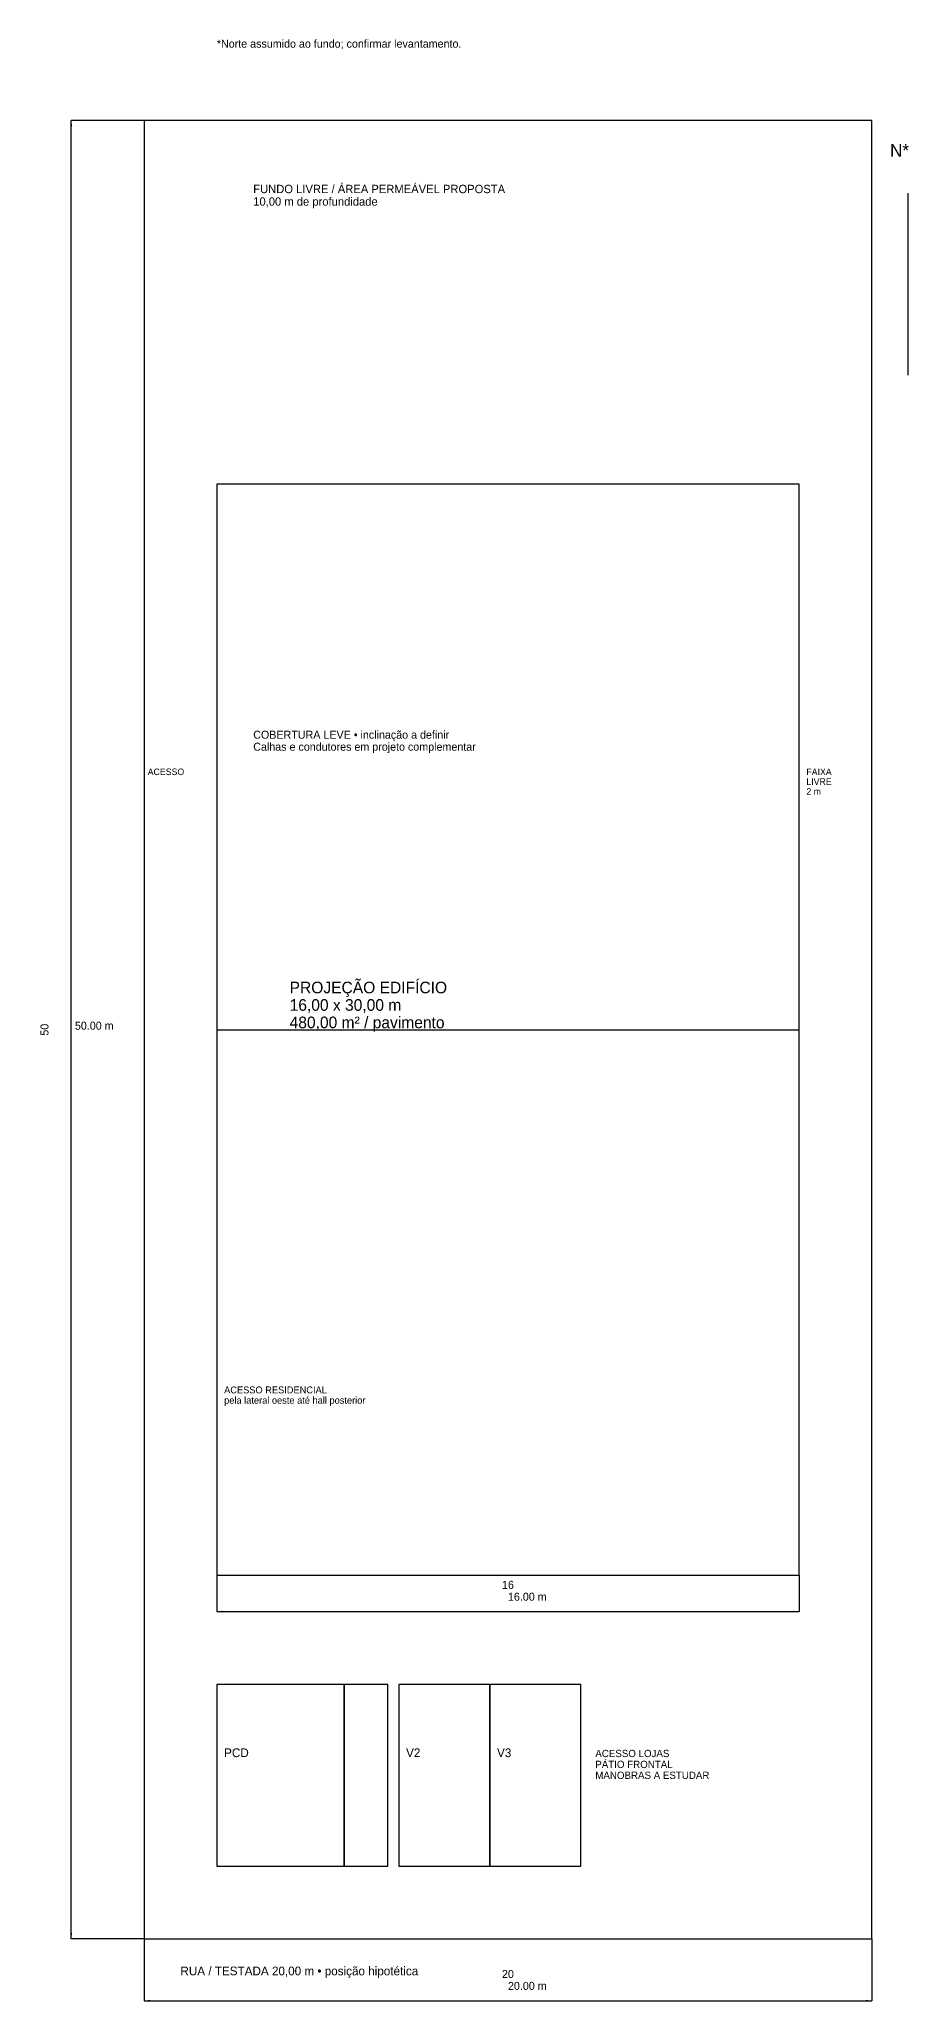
# Model space of a CAD drawing. Header units: metres. Extents: x -3 to 341, y -5 to 52.
# Drawn here: x -2.9 to 21, y -1.7 to 52.2 of the extents above; entities that cross this region are included whole.
import ezdxf

# ---------------------------------------------------------------- set-up
doc = ezdxf.new("R2010")
doc.units = ezdxf.units.M
for name, color, linetype in [('COTAS', 2, 'Continuous'), ('ESQUADRIAS', 4, 'Continuous'), ('MOBILIARIO', 8, 'Continuous'), ('PAREDES', 7, 'Continuous'), ('TERRENO', 5, 'Continuous'), ('TEXTOS', 3, 'Continuous')]:
    doc.layers.add(name, color=color, linetype=linetype)
doc.dimstyles.get("Standard").update_dxf_attribs({"dimtxt": 2.5, "dimasz": 2.5, "dimexe": 1.25, "dimexo": 0.625, "dimtad": 1, "dimcen": 2.5, "dimazin": 3, "dimtfac": 1, "dimtmove": 0, "dimatfit": 3})

# ---------------------------------------------------------------- blocks, each defined once
blk = doc.blocks.new('_CLOSEDFILLED')
at = {"color": 0, "linetype": 'BYBLOCK'}
blk.add_solid([(-1, 0.16), (0, 0), (-1, -0.16)], dxfattribs=at)
blk = doc.blocks.new('*D1')
at = {"color": 2}
for p, q in [((0, 0), (0, -1.7)), ((20, 0), (20, -1.7)), ((0.16, -1.7), (19.84, -1.7))]:
    blk.add_line(p, q, dxfattribs=at)
at = {"layer": 'Defpoints'}
for p in [(0, 0), (20, 0), (0, -1.7)]:
    blk.add_point(p, dxfattribs=at)
at = {"layer": 'COTAS', "color": 2, "xscale": 0.16, "yscale": 0.16, "rotation": 180}
blk.add_blockref('_CLOSEDFILLED', (0, -1.7), dxfattribs=at)
at = {"layer": 'COTAS', "color": 2, "xscale": 0.16, "yscale": 0.16}
blk.add_blockref('_CLOSEDFILLED', (20, -1.7), dxfattribs=at)
at = {"layer": 'COTAS', "color": 2, "insert": (10, -0.965), "char_height": 0.22, "attachment_point": 5}
blk.add_mtext('20', dxfattribs=at)
blk = doc.blocks.new('*D2')
at = {"color": 2}
for p, q in [((0, 50), (-2, 50)), ((-2, 0.16), (-2, 49.84)), ((0, 0), (-2, 0))]:
    blk.add_line(p, q, dxfattribs=at)
at = {"layer": 'Defpoints'}
for p in [(0, 50), (-2, 0), (0, 0)]:
    blk.add_point(p, dxfattribs=at)
at = {"layer": 'COTAS', "color": 2, "xscale": 0.16, "yscale": 0.16}
for p, rotation in [((-2, 50), 90), ((-2, 0), 270)]:
    blk.add_blockref('_CLOSEDFILLED', p, dxfattribs=dict(at, rotation=rotation))
at = {"layer": 'COTAS', "color": 2, "insert": (-2.735, 25), "char_height": 0.22, "attachment_point": 5, "rotation": 90}
blk.add_mtext('50', dxfattribs=at)
blk = doc.blocks.new('*D3')
at = {"color": 2}
for p, q in [((2, 10), (2, 9)), ((18, 10), (18, 9)), ((2.16, 9), (17.84, 9))]:
    blk.add_line(p, q, dxfattribs=at)
at = {"layer": 'Defpoints'}
for p in [(2, 10), (18, 10), (2, 9)]:
    blk.add_point(p, dxfattribs=at)
at = {"layer": 'COTAS', "color": 2, "xscale": 0.16, "yscale": 0.16, "rotation": 180}
blk.add_blockref('_CLOSEDFILLED', (2, 9), dxfattribs=at)
at = {"layer": 'COTAS', "color": 2, "xscale": 0.16, "yscale": 0.16}
blk.add_blockref('_CLOSEDFILLED', (18, 9), dxfattribs=at)
at = {"layer": 'COTAS', "color": 2, "insert": (10, 9.735), "char_height": 0.22, "attachment_point": 5}
blk.add_mtext('16', dxfattribs=at)

msp = doc.modelspace()

# ---------------------------------------------------------------- linework, layer by layer
at = {"layer": 'COTAS'}
for p, q in [((-2, 0), (-2, 50)), ((2, 9), (18, 9)), ((0, -1.7), (20, -1.7))]:
    msp.add_line(p, q, dxfattribs=at)
at = {"layer": 'ESQUADRIAS'}
for p, q in [((2, 25), (18, 25)), ((6.7, 7), (5.5, 7)), ((5.5, 7), (5.5, 2)), ((6.7, 2), (6.7, 7)), ((5.5, 2), (6.7, 2))]:
    msp.add_line(p, q, dxfattribs=at)
at = {"layer": 'MOBILIARIO'}
for p, q in [((5.5, 7), (2, 7)), ((2, 7), (2, 2)), ((5.5, 2), (5.5, 7)), ((9.5, 7), (7, 7)), ((7, 7), (7, 2)), ((9.5, 2), (9.5, 7)), ((12, 7), (9.5, 7)), ((9.5, 7), (9.5, 2)), ((12, 2), (12, 7)), ((2, 2), (5.5, 2)), ((7, 2), (9.5, 2)), ((9.5, 2), (12, 2))]:
    msp.add_line(p, q, dxfattribs=at)
at = {"layer": 'PAREDES'}
for p, q in [((18, 40), (2, 40)), ((2, 40), (2, 10)), ((18, 10), (18, 40)), ((2, 10), (18, 10))]:
    msp.add_line(p, q, dxfattribs=at)
at = {"layer": 'TERRENO'}
for p, q in [((20, 50), (0, 50)), ((0, 50), (0, 0)), ((20, 0), (20, 50)), ((21, 43), (21, 48)), ((0, 0), (20, 0))]:
    msp.add_line(p, q, dxfattribs=at)

# ---------------------------------------------------------------- texts
at = {"layer": 'TEXTOS'}
for s, height, p in [('*Norte assumido ao fundo; confirmar levantamento.', 0.22, (2, 52)), ('N*', 0.35, (20.5, 49)), ('FUNDO LIVRE / ÁREA PERMEÁVEL PROPOSTA', 0.23, (3, 48)), ('10,00 m de profundidade', 0.23, (3, 47.655)), ('COBERTURA LEVE • inclinação a definir', 0.22, (3, 33)), ('Calhas e condutores em projeto complementar', 0.22, (3, 32.67)), ('ACESSO', 0.18, (0.1, 32)), ('FAIXA', 0.18, (18.2, 32)), ('LIVRE', 0.18, (18.2, 31.73)), ('2 m', 0.18, (18.2, 31.46)), ('PROJEÇÃO EDIFÍCIO', 0.32, (4, 26)), ('480,00 m² / pavimento', 0.32, (4, 25.04)), ('16,00 x 30,00 m', 0.32, (4, 25.52)), ('50.00 m', 0.22, (-1.9, 25)), ('ACESSO RESIDENCIAL', 0.19, (2.2, 15)), ('pela lateral oeste até hall posterior', 0.19, (2.2, 14.715)), ('16.00 m', 0.22, (10, 9.3)), ('PCD', 0.24, (2.2, 5)), ('V2', 0.24, (7.2, 5)), ('V3', 0.24, (9.7, 5)), ('ACESSO LOJAS', 0.2, (12.4, 5)), ('PÁTIO FRONTAL', 0.2, (12.4, 4.7)), ('MANOBRAS A ESTUDAR', 0.2, (12.4, 4.4)), ('RUA / TESTADA 20,00 m • posição hipotética', 0.24, (1, -1)), ('20.00 m', 0.22, (10, -1.4))]:
    msp.add_text(s, height=height, dxfattribs=at).set_placement(p)

# ---------------------------------------------------------------- dimensions: what is measured, and where the dimension line sits
at = {"layer": 'COTAS'}
dim = msp.add_linear_dim(base=(-2, 0), p1=(0, 0), p2=(0, 50), angle=90, dimstyle='Standard', override={"dimtxt": 0.22, "dimasz": 0.16, "dimtad": 1, "dimdec": 2, "dimclrd": 2, "dimclre": 2, "dimclrt": 2}, dxfattribs=at)
dim.commit()
dim.dimension.update_dxf_attribs({"geometry": '*D2', "text_midpoint": (-2.735, 25)})
for base, p1, p2, picture, middle in [((2, 9), (2, 10), (18, 10), '*D3', (10, 9.735)), ((0, -1.7), (0, 0), (20, 0), '*D1', (10, -0.965))]:
    dim = msp.add_linear_dim(base=base, p1=p1, p2=p2, dimstyle='Standard', override={"dimtxt": 0.22, "dimasz": 0.16, "dimtad": 1, "dimdec": 2, "dimclrd": 2, "dimclre": 2, "dimclrt": 2}, dxfattribs=at)
    dim.commit()
    dim.dimension.update_dxf_attribs({"geometry": picture, "text_midpoint": middle})

doc.saveas('drawing.dxf')
